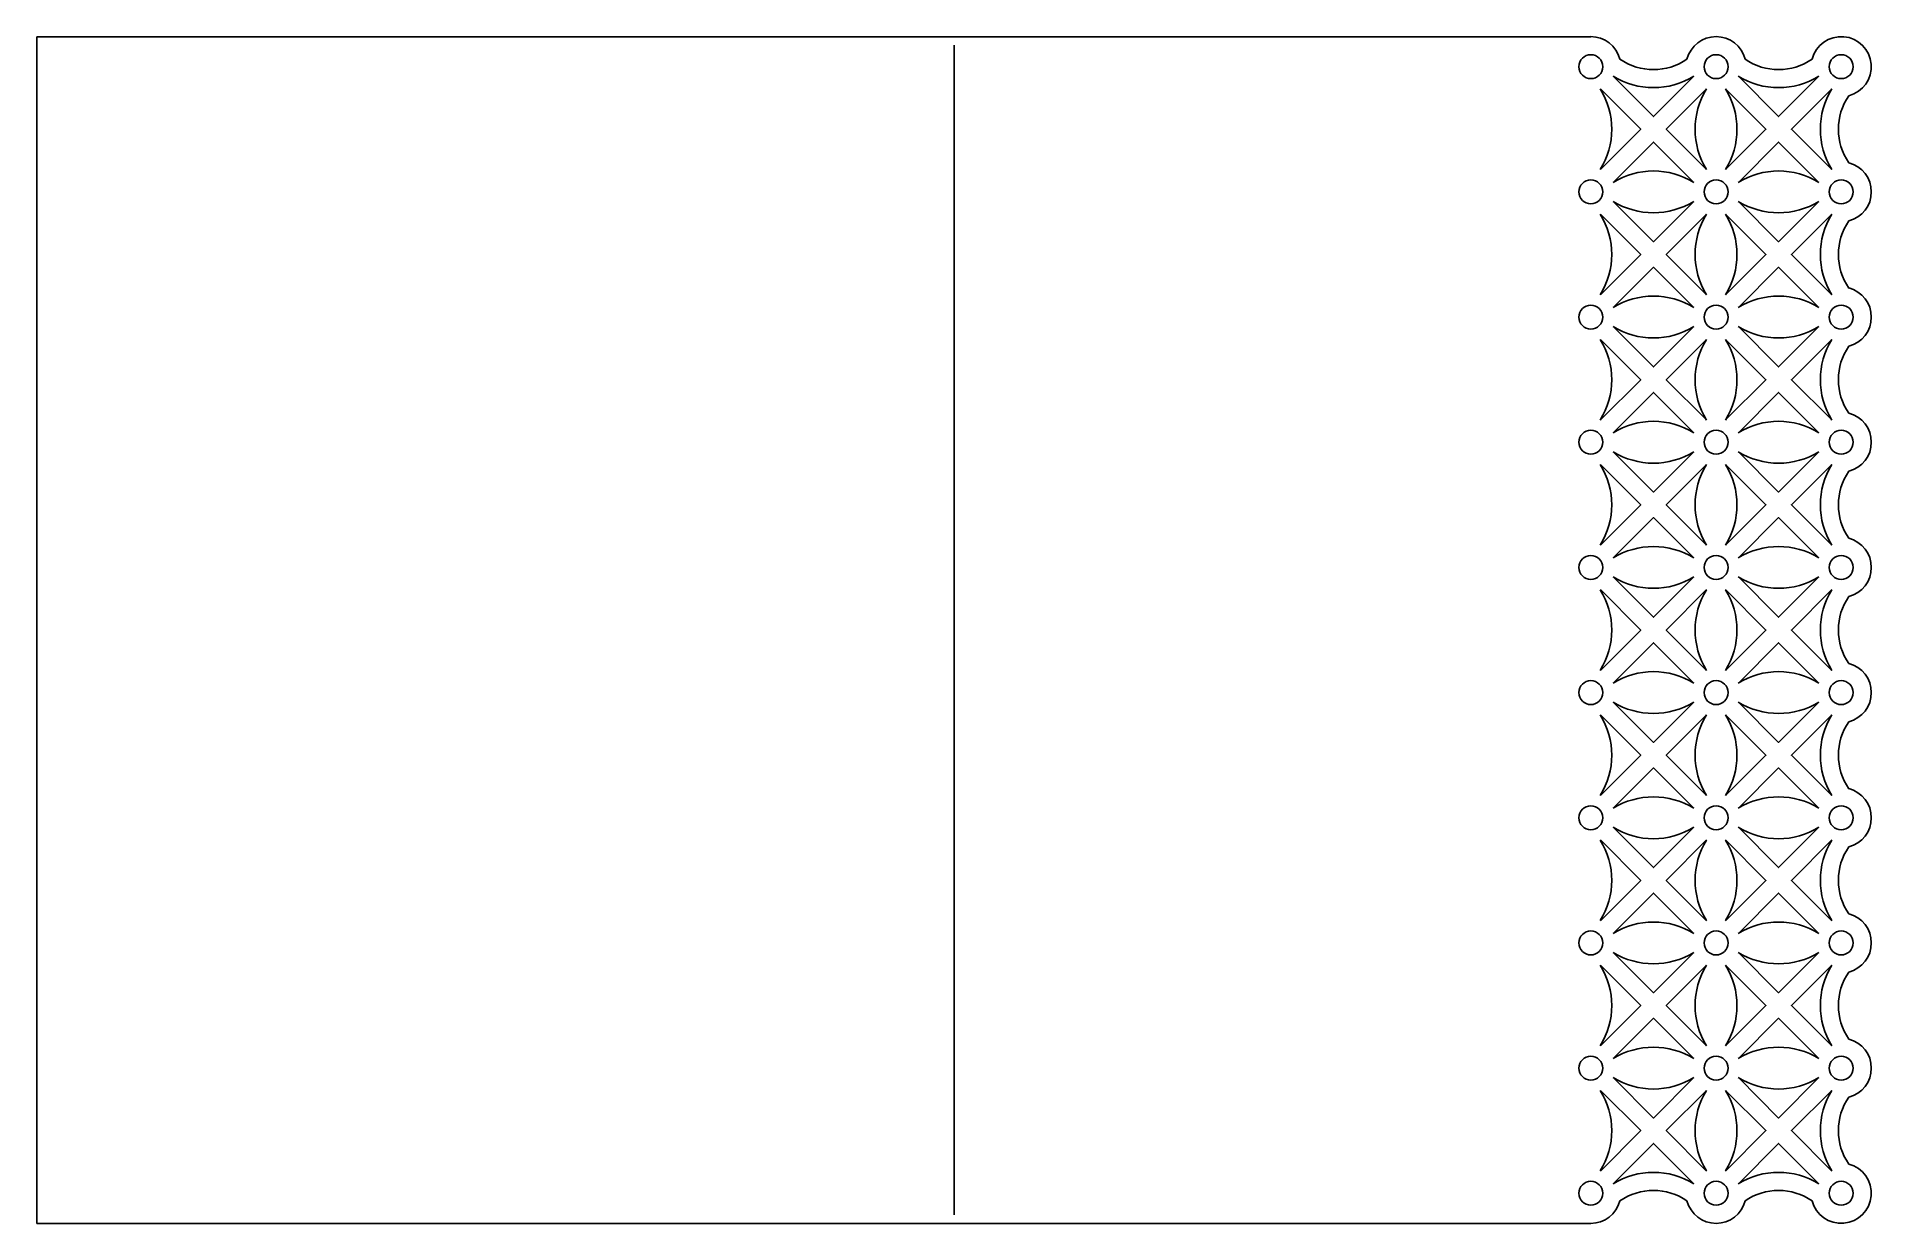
# Model space of a CAD drawing. Extents: x 25 to 241, y 33 to 173.
import ezdxf

# ---------------------------------------------------------------- set-up
doc = ezdxf.new("R2010")
doc.units = 0
doc.layers.get('0').update_dxf_attribs({"linetype": 'CONTINUOUS'})

msp = doc.modelspace()

# ---------------------------------------------------------------- linework, layer by layer
for p, q in [((208.17, 172.96), (25.28, 172.96)), ((25.28, 172.96), (25.28, 33.26)), ((133.23, 34.26), (133.23, 171.96)), ((208.17, 33.26), (25.28, 33.26))]:
    msp.add_line(p, q)
for points in [[(209.29, 166.81), (214.04, 162.06), (209.29, 157.31)], [(220.29, 168.31), (215.54, 163.56), (210.79, 168.31)], [(221.79, 166.81), (217.04, 162.06), (221.79, 157.31)], [(224.03, 166.81), (228.77, 162.06), (224.03, 157.31)], [(235.02, 168.31), (230.27, 163.56), (225.53, 168.31)], [(236.52, 166.81), (231.77, 162.06), (236.52, 157.31)], [(220.29, 155.81), (215.54, 160.56), (210.79, 155.81)], [(235.02, 155.81), (230.27, 160.56), (225.53, 155.81)], [(220.29, 153.57), (215.54, 148.82), (210.79, 153.57)], [(235.02, 153.57), (230.27, 148.82), (225.53, 153.57)], [(209.29, 152.07), (214.04, 147.32), (209.29, 142.57)], [(221.79, 152.07), (217.04, 147.32), (221.79, 142.57)], [(224.03, 152.07), (228.77, 147.32), (224.03, 142.57)], [(236.52, 152.07), (231.77, 147.32), (236.52, 142.57)], [(220.29, 141.07), (215.54, 145.82), (210.79, 141.07)], [(235.02, 141.07), (230.27, 145.82), (225.53, 141.07)], [(220.29, 138.83), (215.54, 134.08), (210.79, 138.83)], [(235.02, 138.83), (230.27, 134.08), (225.53, 138.83)], [(209.29, 137.33), (214.04, 132.58), (209.29, 127.84)], [(221.79, 137.33), (217.04, 132.58), (221.79, 127.84)], [(224.03, 137.33), (228.77, 132.58), (224.03, 127.84)], [(236.52, 137.33), (231.77, 132.58), (236.52, 127.84)], [(220.29, 126.34), (215.54, 131.08), (210.79, 126.34)], [(235.02, 126.34), (230.27, 131.08), (225.53, 126.34)], [(220.29, 124.1), (215.54, 119.35), (210.79, 124.1)], [(235.02, 124.1), (230.27, 119.35), (225.53, 124.1)], [(209.29, 122.6), (214.04, 117.85), (209.29, 113.1)], [(221.79, 122.6), (217.04, 117.85), (221.79, 113.1)], [(224.03, 122.6), (228.77, 117.85), (224.03, 113.1)], [(236.52, 122.6), (231.77, 117.85), (236.52, 113.1)], [(220.29, 111.6), (215.54, 116.35), (210.79, 111.6)], [(235.02, 111.6), (230.27, 116.35), (225.53, 111.6)], [(220.29, 109.36), (215.54, 104.61), (210.79, 109.36)], [(235.02, 109.36), (230.27, 104.61), (225.53, 109.36)], [(209.29, 107.86), (214.04, 103.11), (209.29, 98.36)], [(221.79, 107.86), (217.04, 103.11), (221.79, 98.36)], [(224.03, 107.86), (228.77, 103.11), (224.03, 98.36)], [(236.52, 107.86), (231.77, 103.11), (236.52, 98.36)], [(220.29, 96.86), (215.54, 101.61), (210.79, 96.86)], [(235.02, 96.86), (230.27, 101.61), (225.53, 96.86)], [(209.29, 93.12), (214.04, 88.37), (209.29, 83.63)], [(220.29, 94.62), (215.54, 89.87), (210.79, 94.62)], [(221.79, 93.12), (217.04, 88.37), (221.79, 83.63)], [(224.03, 93.12), (228.77, 88.37), (224.03, 83.63)], [(235.02, 94.62), (230.27, 89.87), (225.53, 94.62)], [(236.52, 93.12), (231.77, 88.37), (236.52, 83.63)], [(220.29, 82.13), (215.54, 86.88), (210.79, 82.13)], [(235.02, 82.13), (230.27, 86.88), (225.53, 82.13)], [(210.79, 79.89), (215.54, 75.14), (220.29, 79.89)], [(225.53, 79.89), (230.27, 75.14), (235.02, 79.89)], [(209.29, 68.89), (214.04, 73.64), (209.29, 78.39)], [(221.79, 68.89), (217.04, 73.64), (221.79, 78.39)], [(224.03, 68.89), (228.77, 73.64), (224.03, 78.39)], [(236.52, 68.89), (231.77, 73.64), (236.52, 78.39)], [(210.79, 67.39), (215.54, 72.14), (220.29, 67.39)], [(225.53, 67.39), (230.27, 72.14), (235.02, 67.39)], [(220.29, 65.15), (215.54, 60.4), (210.79, 65.15)], [(235.02, 65.15), (230.27, 60.4), (225.53, 65.15)], [(209.29, 54.15), (214.04, 58.9), (209.29, 63.65)], [(221.79, 54.15), (217.04, 58.9), (221.79, 63.65)], [(224.03, 63.65), (228.77, 58.9), (224.03, 54.15)], [(236.52, 63.65), (231.77, 58.9), (236.52, 54.15)], [(220.29, 52.65), (215.54, 57.4), (210.79, 52.65)], [(235.02, 52.65), (230.27, 57.4), (225.53, 52.65)], [(220.29, 50.41), (215.54, 45.66), (210.79, 50.41)], [(235.02, 50.41), (230.27, 45.66), (225.53, 50.41)], [(209.29, 39.42), (214.04, 44.17), (209.29, 48.91)], [(221.79, 39.42), (217.04, 44.17), (221.79, 48.91)], [(224.03, 39.42), (228.77, 44.17), (224.03, 48.91)], [(236.52, 39.42), (231.77, 44.17), (236.52, 48.91)], [(220.29, 37.92), (215.54, 42.67), (210.79, 37.92)], [(235.02, 37.92), (230.27, 42.67), (225.53, 37.92)]]:
    msp.add_lwpolyline(points)
for centre in [(208.17, 169.43), (222.91, 169.43), (237.64, 169.43), (208.17, 154.69), (222.91, 154.69), (237.64, 154.69), (208.17, 139.95), (222.91, 139.95), (237.64, 139.95), (208.17, 125.22), (222.91, 125.22), (237.64, 125.22), (208.17, 110.48), (222.91, 110.48), (237.64, 110.48), (208.17, 95.74), (222.91, 95.74), (237.64, 95.74), (208.17, 81.01), (222.91, 81.01), (237.64, 81.01), (208.17, 66.27), (222.91, 66.27), (237.64, 66.27), (208.17, 51.53), (222.91, 51.53), (237.64, 51.53), (208.17, 36.8), (222.91, 36.8), (237.64, 36.8)]:
    msp.add_circle(centre, 1.41)
for centre, radius, start, end in [((208.17, 169.43), 3.54, 14.5799, 90), ((222.91, 169.43), 3.54, 14.5799, 165.4201), ((237.64, 169.43), 3.54, 284.5799, 165.4201), ((215.54, 176), 6.92, 235.2315, 304.7685), ((230.27, 176), 6.92, 235.2315, 304.7685), ((201.59, 162.06), 9.04, 328.3189, 31.6811), ((215.54, 176), 9.04, 238.3189, 301.6811), ((229.48, 162.06), 9.04, 148.3189, 211.6811), ((216.33, 162.06), 9.04, 328.3189, 31.6811), ((230.27, 176), 9.04, 238.3189, 301.6811), ((244.22, 162.06), 9.04, 148.3189, 211.6811), ((244.22, 162.06), 6.92, 145.2315, 214.7685), ((237.64, 154.69), 3.54, 284.5799, 75.4201), ((215.54, 148.11), 9.04, 58.3189, 121.6811), ((230.27, 148.11), 9.04, 58.3189, 121.6811), ((215.54, 161.27), 9.04, 238.3189, 301.6811), ((230.27, 161.27), 9.04, 238.3189, 301.6811), ((201.59, 147.32), 9.04, 328.3189, 31.6811), ((229.48, 147.32), 9.04, 148.3189, 211.6811), ((216.33, 147.32), 9.04, 328.3189, 31.6811), ((244.22, 147.32), 9.04, 148.3189, 211.6811), ((244.22, 147.32), 6.92, 145.2315, 214.7685), ((237.64, 139.95), 3.54, 284.5799, 75.4201), ((215.54, 133.38), 9.04, 58.3189, 121.6811), ((230.27, 133.38), 9.04, 58.3189, 121.6811), ((215.54, 146.53), 9.04, 238.3189, 301.6811), ((230.27, 146.53), 9.04, 238.3189, 301.6811), ((201.59, 132.58), 9.04, 328.3189, 31.6811), ((229.48, 132.58), 9.04, 148.3189, 211.6811), ((216.33, 132.58), 9.04, 328.3189, 31.6811), ((244.22, 132.58), 9.04, 148.3189, 211.6811), ((244.22, 132.58), 6.92, 145.2315, 214.7685), ((215.54, 118.64), 9.04, 58.3189, 121.6811), ((230.27, 118.64), 9.04, 58.3189, 121.6811), ((237.64, 125.22), 3.54, 284.5799, 75.4201), ((215.54, 131.79), 9.04, 238.3189, 301.6811), ((230.27, 131.79), 9.04, 238.3189, 301.6811), ((201.59, 117.85), 9.04, 328.3189, 31.6811), ((229.48, 117.85), 9.04, 148.3189, 211.6811), ((216.33, 117.85), 9.04, 328.3189, 31.6811), ((244.22, 117.85), 9.04, 148.3189, 211.6811), ((244.22, 117.85), 6.92, 145.2315, 214.7685), ((215.54, 103.9), 9.04, 58.3189, 121.6811), ((230.27, 103.9), 9.04, 58.3189, 121.6811), ((237.64, 110.48), 3.54, 284.5799, 75.4201), ((215.54, 117.06), 9.04, 238.3189, 301.6811), ((230.27, 117.06), 9.04, 238.3189, 301.6811), ((201.59, 103.11), 9.04, 328.3189, 31.6811), ((229.48, 103.11), 9.04, 148.3189, 211.6811), ((216.33, 103.11), 9.04, 328.3189, 31.6811), ((244.22, 103.11), 9.04, 148.3189, 211.6811), ((244.22, 103.11), 6.92, 145.2315, 214.7685), ((215.54, 89.17), 9.04, 58.3189, 121.6811), ((230.27, 89.17), 9.04, 58.3189, 121.6811), ((237.64, 95.74), 3.54, 284.5799, 75.4201), ((201.59, 88.37), 9.04, 328.3189, 31.6811), ((215.54, 102.32), 9.04, 238.3189, 301.6811), ((229.48, 88.37), 9.04, 148.3189, 211.6811), ((216.33, 88.37), 9.04, 328.3189, 31.6811), ((230.27, 102.32), 9.04, 238.3189, 301.6811), ((244.22, 88.37), 9.04, 148.3189, 211.6811), ((244.22, 88.37), 6.92, 145.2315, 214.7685), ((237.64, 81.01), 3.54, 284.5799, 75.4201), ((215.54, 74.43), 9.04, 58.3189, 121.6811), ((230.27, 74.43), 9.04, 58.3189, 121.6811), ((215.54, 87.58), 9.04, 238.3189, 301.6811), ((230.27, 87.58), 9.04, 238.3189, 301.6811), ((201.59, 73.64), 9.04, 328.3189, 31.6811), ((229.48, 73.64), 9.04, 148.3189, 211.6811), ((216.33, 73.64), 9.04, 328.3189, 31.6811), ((244.22, 73.64), 9.04, 148.3189, 211.6811), ((244.22, 73.64), 6.92, 145.2315, 214.7685), ((237.64, 66.27), 3.54, 284.5799, 75.4201), ((215.54, 59.69), 9.04, 58.3189, 121.6811), ((230.27, 59.69), 9.04, 58.3189, 121.6811), ((215.54, 72.85), 9.04, 238.3189, 301.6811), ((230.27, 72.85), 9.04, 238.3189, 301.6811), ((201.59, 58.9), 9.04, 328.3189, 31.6811), ((229.48, 58.9), 9.04, 148.3189, 211.6811), ((216.33, 58.9), 9.04, 328.3189, 31.6811), ((244.22, 58.9), 9.04, 148.3189, 211.6811), ((244.22, 58.9), 6.92, 145.2315, 214.7685), ((215.54, 44.96), 9.04, 58.3189, 121.6811), ((230.27, 44.96), 9.04, 58.3189, 121.6811), ((237.64, 51.53), 3.54, 284.5799, 75.4201), ((215.54, 58.11), 9.04, 238.3189, 301.6811), ((230.27, 58.11), 9.04, 238.3189, 301.6811), ((201.59, 44.17), 9.04, 328.3189, 31.6811), ((229.48, 44.17), 9.04, 148.3189, 211.6811), ((216.33, 44.17), 9.04, 328.3189, 31.6811), ((244.22, 44.17), 9.04, 148.3189, 211.6811), ((244.22, 44.17), 6.92, 145.2315, 214.7685), ((215.54, 30.22), 9.04, 58.3189, 121.6811), ((230.27, 30.22), 9.04, 58.3189, 121.6811), ((237.64, 36.8), 3.54, 194.5799, 75.4201), ((215.54, 30.22), 6.92, 55.2315, 124.7685), ((230.27, 30.22), 6.92, 55.2315, 124.7685), ((208.17, 36.8), 3.54, 270, 345.4201), ((222.91, 36.8), 3.54, 194.5799, 345.4201)]:
    msp.add_arc(centre, radius, start, end)

doc.saveas('drawing.dxf')
